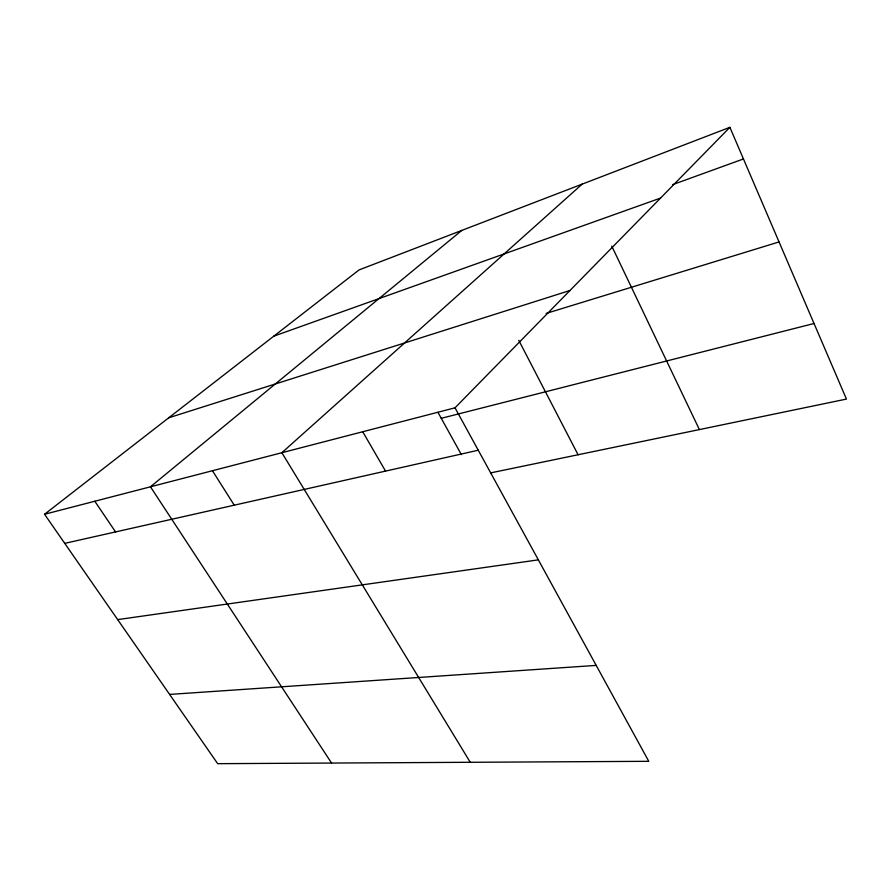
<?xml version="1.0" encoding="UTF-8"?>
<svg xmlns="http://www.w3.org/2000/svg" width="891" height="891" viewBox="0 0 891 891"><rect width="100%" height="100%" fill="white"/><g stroke="black" fill="none" stroke-linecap="round" stroke-linejoin="round"><path stroke-width="1.34" d="M455.011 407.811L648.771 761.315L217.682 763.676L44.55 514.274L455.011 407.811L729.885 127.324L846.45 399.079L490.729 472.876M582.168 184.125L281.868 452.717L470.27 762.295M461.794 230.413L150.468 486.798L331.563 763.052M44.55 514.274L359.051 269.928L729.885 127.324M672.649 184.637L743.45 158.954M273.815 336.152L660.543 198.08M168.733 417.79L569.984 290.488M546.116 313.443L779.046 241.94M441.268 418.313L814.029 323.5M64.742 543.365L478.255 450.222M117.668 619.613L538.353 559.86M169.613 694.423L596.202 665.399M94.802 501.243L115.54 531.927M212.437 470.726L234.255 505.186M362.715 431.745L385.547 471.105M437.949 412.344L461.393 454.655M518.762 340.306L578.081 454.755M611.794 246.161L699.39 429.585"/></g></svg>
